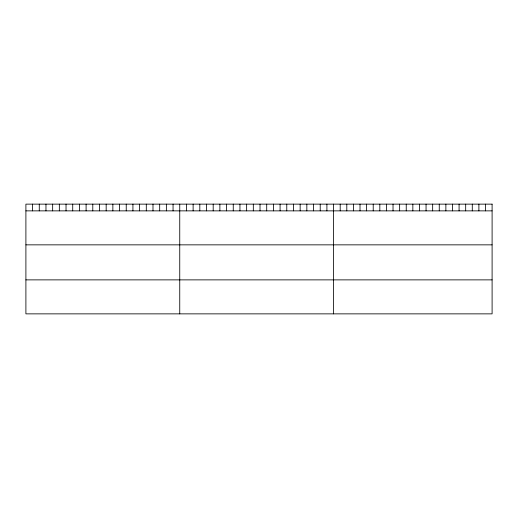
<?xml version="1.0" encoding="UTF-8"?>
<svg xmlns="http://www.w3.org/2000/svg" width="518" height="518" viewBox="0 0 518 518"><rect width="100%" height="100%" fill="white"/><g stroke="black" fill="none" stroke-linecap="round" stroke-linejoin="round"><path stroke-width="0.78" d="M25.9 210.865L492.1 210.865M25.9 244.852L492.1 244.852M25.9 279.875L492.1 279.875M485.495 204.137L485.495 210.865M478.891 204.137L478.891 210.865M472.286 204.137L472.286 210.865M465.682 204.137L465.682 210.865M459.077 204.137L459.077 210.865M452.473 204.137L452.473 210.865M445.868 204.137L445.868 210.865M439.264 204.137L439.264 210.865M432.659 204.137L432.659 210.865M426.055 204.137L426.055 210.865M419.45 204.137L419.45 210.865M412.846 204.137L412.846 210.865M406.241 204.137L406.241 210.865M399.637 204.137L399.637 210.865M393.032 204.137L393.032 210.865M386.428 204.137L386.428 210.865M379.823 204.137L379.823 210.865M373.219 204.137L373.219 210.865M366.615 204.137L366.615 210.865M360.01 204.137L360.01 210.865M353.405 204.137L353.405 210.865M346.801 204.137L346.801 210.865M340.196 204.137L340.196 210.865M333.592 204.137L333.592 313.863M326.903 204.137L326.903 210.865M320.215 204.137L320.215 210.865M313.526 204.137L313.526 210.865M306.837 204.137L306.837 210.865M300.149 204.137L300.149 210.865M293.46 204.137L293.46 210.865M286.771 204.137L286.771 210.865M280.083 204.137L280.083 210.865M273.394 204.137L273.394 210.865M266.705 204.137L266.705 210.865M260.017 204.137L260.017 210.865M253.321 204.137L253.321 210.865M246.633 204.137L246.633 210.865M239.944 204.137L239.944 210.865M233.255 204.137L233.255 210.865M226.567 204.137L226.567 210.865M219.878 204.137L219.878 210.865M213.189 204.137L213.189 210.865M206.501 204.137L206.501 210.865M199.812 204.137L199.812 210.865M193.123 204.137L193.123 210.865M186.435 204.137L186.435 210.865M179.746 204.137L179.746 313.863M173.057 204.137L173.057 210.865M166.369 204.137L166.369 210.865M159.68 204.137L159.68 210.865M152.991 204.137L152.991 210.865M146.303 204.137L146.303 210.865M139.614 204.137L139.614 210.865M132.925 204.137L132.925 210.865M126.237 204.137L126.237 210.865M119.548 204.137L119.548 210.865M112.859 204.137L112.859 210.865M106.171 204.137L106.171 210.865M99.475 204.137L99.475 210.865M92.787 204.137L92.787 210.865M86.098 204.137L86.098 210.865M79.409 204.137L79.409 210.865M72.721 204.137L72.721 210.865M66.032 204.137L66.032 210.865M59.343 204.137L59.343 210.865M52.655 204.137L52.655 210.865M45.966 204.137L45.966 210.865M39.277 204.137L39.277 210.865M32.589 204.137L32.589 210.865M492.1 204.137L25.9 204.137L25.9 313.863L492.1 313.863L492.1 204.137"/></g></svg>
